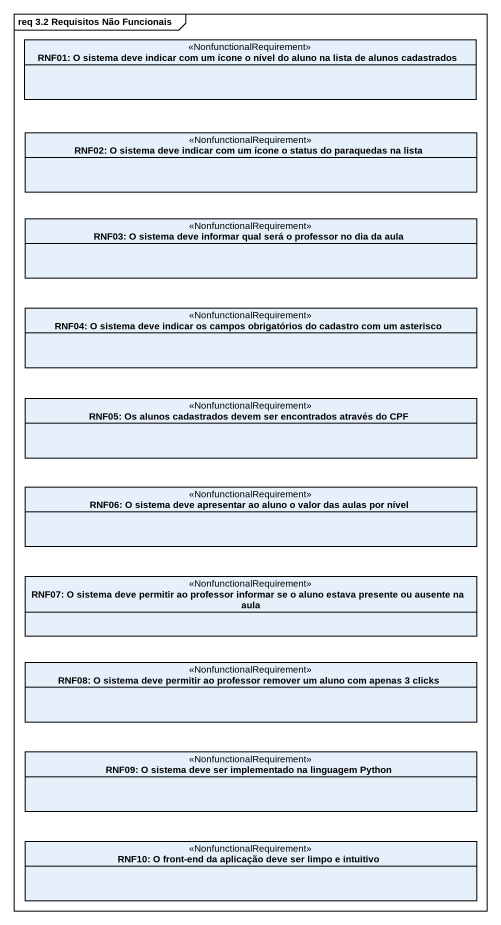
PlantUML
@startuml
mainframe req 3.2 Requisitos Não Funcionais
hide circle
hide empty members
class "RNF01: O sistema deve indicar com um ícone o nível do aluno na lista de alunos cadastrados" as RNF01_O_sistema_deve <<NonfunctionalRequirement>>
class "RNF02: O sistema deve indicar com um ícone o status do paraquedas na lista" as RNF02_O_sistema_deve <<NonfunctionalRequirement>>
class "RNF03: O sistema deve informar qual será o professor no dia da aula" as RNF03_O_sistema_deve <<NonfunctionalRequirement>>
class "RNF04: O sistema deve indicar os campos obrigatórios do cadastro com um asterisco" as RNF04_O_sistema_deve <<NonfunctionalRequirement>>
class "RNF05: Os alunos cadastrados devem ser encontrados através do CPF" as RNF05_Os_alunos_cadastrados <<NonfunctionalRequirement>>
class "RNF06: O sistema deve apresentar ao aluno o valor das aulas por nível" as RNF06_O_sistema_deve <<NonfunctionalRequirement>>
class "RNF07: O sistema deve permitir ao professor informar se o aluno estava presente ou ausente na aula" as RNF07_O_sistema_deve <<NonfunctionalRequirement>>
class "RNF08: O sistema deve permitir ao professor remover um aluno com apenas 3 clicks" as RNF08_O_sistema_deve <<NonfunctionalRequirement>>
class "RNF09: O sistema deve ser implementado na linguagem Python" as RNF09_O_sistema_deve_ser <<NonfunctionalRequirement>>
class "RNF10: O front-end da aplicação deve ser limpo e intuitivo" as RNF10_O_front_end_da <<NonfunctionalRequirement>>
@enduml
